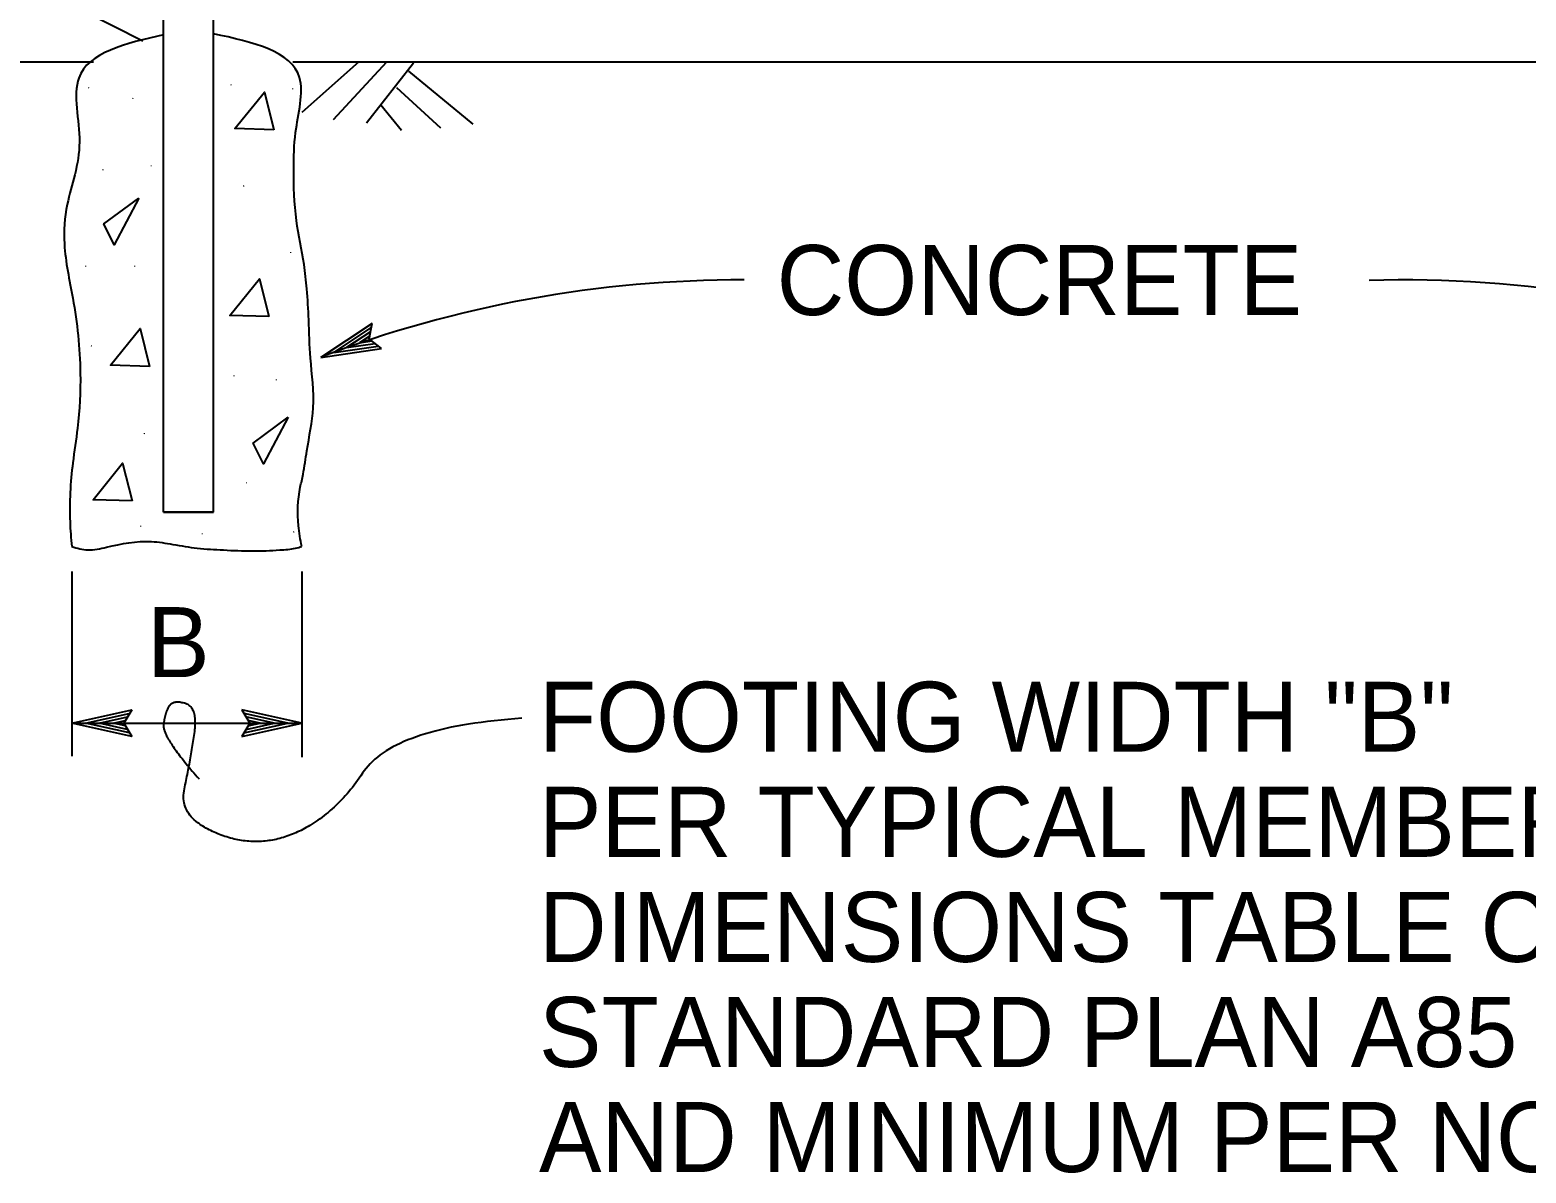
# Model space of a CAD drawing. Extents: x -893 to 867, y -474 to 712.
# Drawn here: x 468.7 to 618.2, y 124 to 238.2 of the extents above; entities that cross this region are included whole.
import ezdxf

# ---------------------------------------------------------------- set-up
doc = ezdxf.new("R2010")
doc.units = 0
for name, color, linetype in [('mc_FENCE-anno', 7, 'Continuous'), ('mc_FENCE-CL', 7, 'Continuous'), ('rd_BASE-MATERIAL', 7, 'Continuous'), ('rd_PROFILE-OG', 7, 'Continuous')]:
    doc.layers.add(name, color=color, linetype=linetype)

msp = doc.modelspace()

# ---------------------------------------------------------------- linework, layer by layer
at = {"layer": 'mc_FENCE-anno'}
for p, q in [((502.87, 208.87), (497.73, 205.49)), ((502.79, 208.46), (499.02, 205.98)), ((502.7, 208.04), (500.31, 206.47)), ((502.59, 207.33), (502.87, 208.87)), ((502.87, 208.87), (502.87, 208.87)), ((499.03, 205.98), (503.47, 206.62)), ((500.31, 206.47), (503.18, 206.88)), ((502.66, 207.65), (501.6, 206.96)), ((501.6, 206.96), (502.83, 207.14)), ((503.81, 206.37), (502.59, 207.33)), ((497.73, 205.49), (503.81, 206.37)), ((497.73, 205.49), (497.73, 205.49)), ((503.81, 206.37), (503.81, 206.37)), ((472.84, 184.08), (472.84, 165.64)), ((495.84, 184.08), (495.84, 165.52)), ((472.84, 168.94), (478.84, 170.26)), ((474.23, 168.94), (478.6, 169.91)), ((475.6, 168.94), (478.43, 169.56)), ((476.98, 168.93), (478.19, 169.2)), ((478.84, 170.26), (478.04, 168.94)), ((478.84, 170.26), (478.84, 170.26)), ((495.84, 168.94), (489.84, 170.26)), ((489.84, 170.26), (489.84, 170.26)), ((489.84, 170.26), (490.64, 168.94)), ((494.45, 168.94), (490.07, 169.91)), ((493.08, 168.94), (490.25, 169.56)), ((491.69, 168.93), (490.48, 169.2)), ((472.84, 168.94), (495.84, 168.94)), ((478.84, 167.59), (472.84, 168.94)), ((472.84, 168.94), (472.84, 168.94)), ((478.62, 167.95), (474.22, 168.94)), ((478.39, 168.31), (475.6, 168.94)), ((478.21, 168.66), (476.98, 168.93)), ((478.04, 168.94), (478.84, 167.59)), ((478.84, 167.59), (478.84, 167.59)), ((490.64, 168.94), (489.84, 167.59)), ((489.84, 167.59), (495.84, 168.94)), ((489.84, 167.59), (489.84, 167.59)), ((490.06, 167.95), (494.46, 168.94)), ((490.29, 168.31), (493.08, 168.94)), ((490.46, 168.66), (491.69, 168.93)), ((495.84, 168.94), (495.84, 168.94))]:
    msp.add_line(p, q, dxfattribs=at)
for centre, start, end in [((539.7, 95.48), 89.8181, 110.883), ((605.91, 95.48), 69.117, 91.644)]:
    msp.add_arc(centre, 117.75, start, end, dxfattribs=at)
msp.add_open_spline([(517.82, 169.44), (504.99, 168.49), (499.11, 159.7), (491.41, 156.27), (483.49, 159.48), (484.69, 165.11), (485.5, 170.48), (482.98, 171.28), (482.13, 169.93), (481.9, 167.52), (485.57, 163.36)], degree=2, dxfattribs=at)
at = {"layer": 'mc_FENCE-CL'}
for p, q in [((482.03, 190.01), (482.03, 343.79)), ((487.03, 190.01), (487.03, 343.79)), ((479.95, 237.11), (344.42, 306.15)), ((487.03, 190.01), (482.03, 190.01)), ((482.03, 190.01), (487.03, 190.01))]:
    msp.add_line(p, q, dxfattribs=at)
for points in [[(495.84, 186.59), (495.5, 188.67), (495.69, 192.51), (495.97, 193.81), (496.34, 196.15), (496.99, 200.46), (496.71, 205.42), (496.53, 209.25), (496.34, 212.34), (496.06, 214.77), (495.31, 219.17), (495.03, 224.31), (495.22, 227.96), (495.62, 233.46), (487.03, 237.84)], [(482.03, 237.74), (473.54, 233.41), (473.61, 227.03), (473.14, 223.75), (472.39, 220.76), (472.11, 216.83), (472.95, 211.4), (473.7, 203.92), (473.42, 198.4), (472.95, 194.94), (472.67, 189.04), (472.84, 186.59)], [(472.84, 186.59), (474.45, 186.24), (476.32, 186.52), (480.81, 187.08), (482.96, 186.8), (485.39, 186.42), (488.01, 186.24), (490.91, 186.14), (493.63, 186.24), (495.22, 186.42), (495.84, 186.59)]]:
    msp.add_spline(points, degree=3, dxfattribs=at)
at = {"layer": 'rd_BASE-MATERIAL'}
msp.add_line((454.55, 235.02), (472.62, 235.02), dxfattribs=at)
for points in [[(493.05, 228.24), (489.15, 228.35), (492.11, 232.01)], [(479.55, 221.41), (477.08, 216.75), (476.06, 218.83)], [(492.56, 209.57), (488.66, 209.68), (491.61, 213.34)], [(480.61, 204.59), (476.71, 204.7), (479.67, 208.36)], [(494.49, 199.5), (492.01, 194.85), (490.99, 196.92)], [(478.87, 191.15), (474.97, 191.26), (477.92, 194.92)]]:
    msp.add_lwpolyline(points, close=True, dxfattribs=at)
at = {"layer": 'rd_PROFILE-OG'}
for p, q in [((475.02, 235.01), (278.77, 235.01)), ((649.79, 235.01), (494.96, 235.01)), ((501.55, 235.03), (495.84, 229.96)), ((504.29, 234.99), (498.99, 229.24)), ((507, 234.88), (502.3, 228.9)), ((506.49, 234.1), (512.93, 228.79)), ((505.31, 232.45), (509.71, 228.44)), ((503.75, 230.73), (505.81, 228.2))]:
    msp.add_line(p, q, dxfattribs=at)

# ---------------------------------------------------------------- texts
at = {"layer": 'mc_FENCE-anno'}
for s, p in [('CONCRETE', (543.31, 209.72)), ('B', (480.38, 173.53)), ('FOOTING WIDTH "B"', (519.55, 166.07)), ('PER TYPICAL MEMBER', (519.55, 155.57)), ('DIMENSIONS TABLE ON', (519.55, 145.07)), ('STANDARD PLAN A85', (519.55, 134.57)), ('AND MINIMUM PER NOTE 1', (519.55, 124.07))]:
    msp.add_text(s, height=7, dxfattribs=at).set_placement(p)
at = {"layer": 'rd_BASE-MATERIAL'}
for p in [(474.47, 232.59), (488.72, 232.88), (494.88, 232.49), (478.9, 231.53), (480.73, 224.79), (475.91, 224.4), (489.97, 222.77), (494.68, 216.12), (474.18, 214.77), (479.09, 214.77), (474.76, 206.78), (489, 203.79), (493.24, 203.41), (480.05, 198.02), (490.26, 193.1), (479.67, 188.77), (485.83, 188), (494.97, 188.19)]:
    msp.add_text('.', height=0.8, rotation=266.9315, dxfattribs=at).set_placement(p)

doc.saveas('drawing.dxf')
